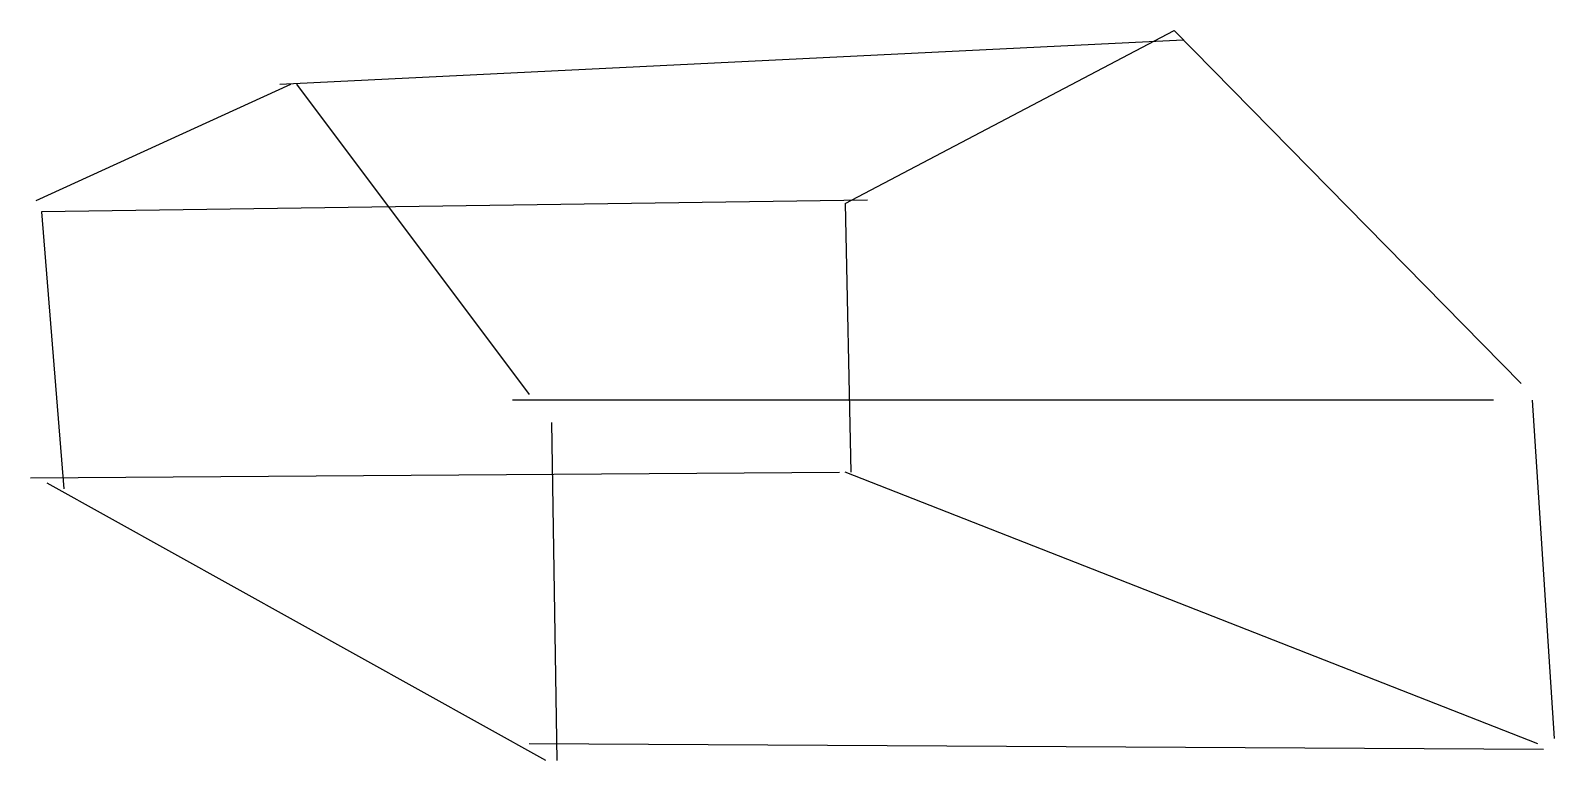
# Model space of a CAD drawing. Header units: metres. Extents: x -79 to 196, y -88 to 44.
import ezdxf

# ---------------------------------------------------------------- set-up
doc = ezdxf.new("R2010")
doc.units = ezdxf.units.M

msp = doc.modelspace()

# ---------------------------------------------------------------- linework, layer by layer
at = {"layer": 'Capa_por_defecto', "color": 0}
for p, q in [((-34, 34), (129, 42)), ((68.029876, 12.506182), (127.374302, 43.687151)), ((127.374302, 43.687151), (190, -20)), ((-78, 13), (-32, 34)), ((-31, 34), (11, -22)), ((72.045278, 13.055797), (-77, 11)), ((-77, 11), (-73, -39)), ((68.029876, 12.506182), (69, -36)), ((185, -23), (8, -23)), ((196, -84), (192, -23)), ((15, -27), (16, -88)), ((-79, -37), (67, -36)), ((14, -88), (-76, -38)), ((193, -85), (68, -36)), ((194, -86), (11, -85))]:
    msp.add_line(p, q, dxfattribs=at)

doc.saveas('drawing.dxf')
